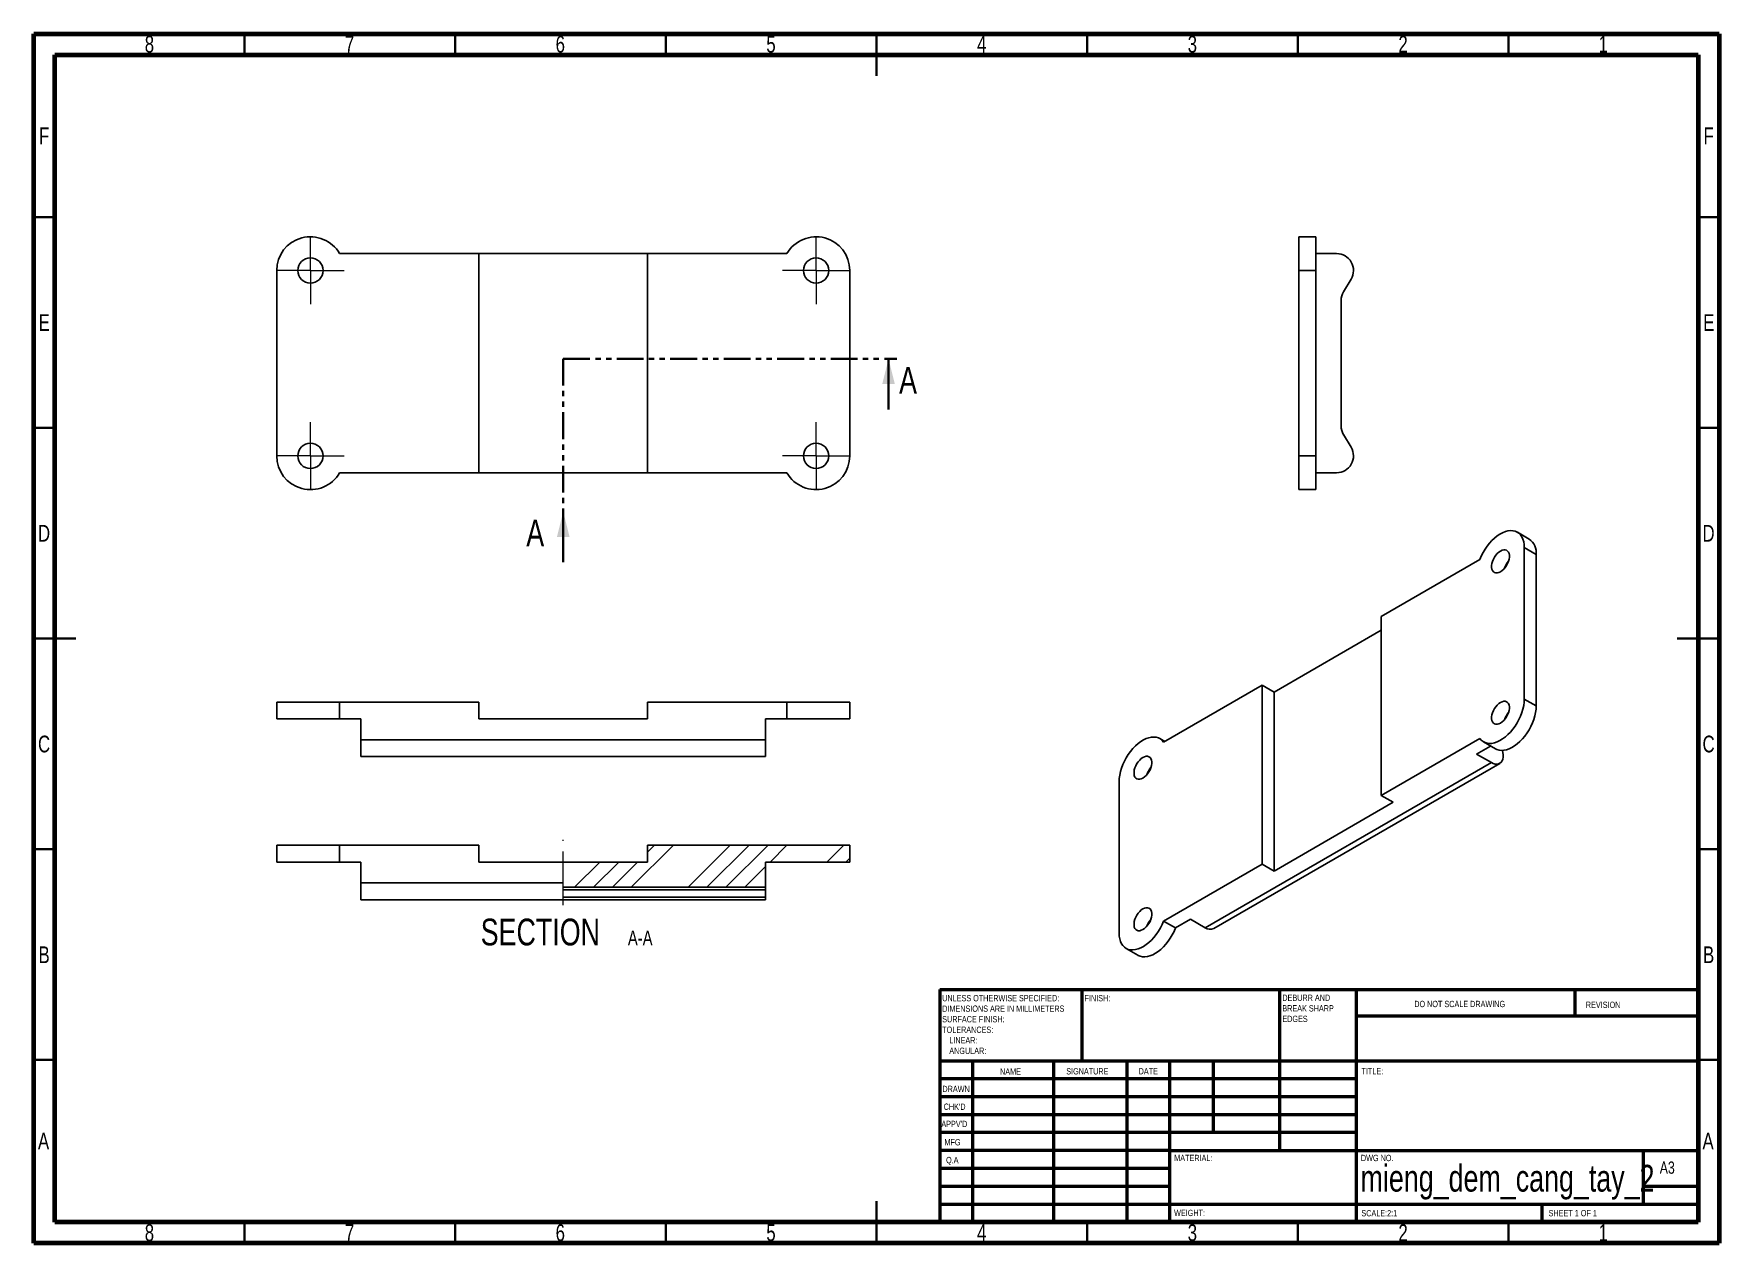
# Model space of a CAD drawing. Header units: millimetres. Extents: x 15 to 415, y 5 to 292.
import ezdxf

# ---------------------------------------------------------------- set-up
doc = ezdxf.new("R2010")
doc.units = ezdxf.units.MM
doc.linetypes.add('CENTERX2', pattern=[20.32, 12.7, -2.54, 2.54, -2.54])
doc.linetypes.add('PHANTOM', pattern=[12.7, 6.35, -1.27, 1.27, -1.27, 1.27, -1.27])
doc.styles.add('SLDTEXTSTYLE0', font='TXT', dxfattribs={"width": 0.75})
doc.styles.add('SLDTEXTSTYLE1', font='TXT', dxfattribs={"width": 0.686449})
doc.styles.add('SLDTEXTSTYLE2', font='TXT', dxfattribs={"width": 0.6875})

# ---------------------------------------------------------------- blocks, each defined once
blk = doc.blocks.new('SW_NOTE_0')
at = {"color": 0, "linetype": 'Continuous', "lineweight": 0, "char_height": 1.5, "attachment_point": 1, "style": 'SLDTEXTSTYLE0'}
for s, insert in [('UNLESS OTHERWISE SPECIFIED:', (0, 1.93)), ('SURFACE FINISH:', (0, -3.07)), ('DIMENSIONS ARE IN MILLIMETERS', (0, -0.57)), ('TOLERANCES:', (0, -5.57)), ('ANGULAR:', (1.69, -10.57)), ('LINEAR:', (1.69, -8.07))]:
    blk.add_mtext(s, dxfattribs=dict(at, insert=insert))
blk = doc.blocks.new('SW_NOTE_0_1')
at = {"color": 0, "linetype": 'Continuous', "lineweight": 0, "char_height": 1.5, "attachment_point": 1, "style": 'SLDTEXTSTYLE0'}
for s, insert in [('DEBURR AND', (0, 1.93)), ('BREAK SHARP', (0, -0.57)), ('EDGES', (0, -3.07))]:
    blk.add_mtext(s, dxfattribs=dict(at, insert=insert))
blk = doc.blocks.new('SW_CENTERMARKSYMBOL_0')
at = {"color": 0, "linetype": 'Continuous', "lineweight": 18}
for p, q in [((0, 5), (0, 8)), ((0, 0), (0, 5)), ((-5, 0), (-8, 0)), ((0, 0), (-5, 0)), ((0, 0), (0, -5)), ((0, 0), (5, 0)), ((5, 0), (8, 0)), ((0, -5), (0, -8))]:
    blk.add_line(p, q, dxfattribs=at)
blk = doc.blocks.new('SW_CENTERMARKSYMBOL_1')
at = {"color": 0, "linetype": 'Continuous', "lineweight": 18}
for p, q in [((0, 5), (0, 8)), ((0, 0), (0, 5)), ((-5, 0), (-8, 0)), ((0, 0), (-5, 0)), ((0, 0), (0, -5)), ((0, 0), (5, 0)), ((5, 0), (8, 0)), ((0, -5), (0, -8))]:
    blk.add_line(p, q, dxfattribs=at)
blk = doc.blocks.new('SW_CENTERMARKSYMBOL_2')
at = {"color": 0, "linetype": 'Continuous', "lineweight": 18}
for p, q in [((0, 5), (0, 8)), ((0, 0), (0, 5)), ((-5, 0), (-8, 0)), ((0, 0), (-5, 0)), ((0, 0), (0, -5)), ((0, 0), (5, 0)), ((5, 0), (8, 0)), ((0, -5), (0, -8))]:
    blk.add_line(p, q, dxfattribs=at)
blk = doc.blocks.new('SW_CENTERMARKSYMBOL_3')
at = {"color": 0, "linetype": 'Continuous', "lineweight": 18}
for p, q in [((0, 5), (0, 8)), ((0, 0), (0, 5)), ((-5, 0), (-8, 0)), ((0, 0), (-5, 0)), ((0, 0), (0, -5)), ((0, 0), (5, 0)), ((5, 0), (8, 0)), ((0, -5), (0, -8))]:
    blk.add_line(p, q, dxfattribs=at)
blk = doc.blocks.new('SW_NOTE_0_2')
at = {"color": 0, "linetype": 'Continuous', "lineweight": 0, "attachment_point": 2, "style": 'SLDTEXTSTYLE0'}
for s, insert, char_height in [('SECTION', (17.36, 8.19), 6.35), ('A-A', (41.06, 5.35), 3.5)]:
    blk.add_mtext(s, dxfattribs=dict(at, insert=insert, char_height=char_height))

msp = doc.modelspace()

# ---------------------------------------------------------------- hatches: boundary and pattern name
at = {"linetype": 'Continuous', "lineweight": 18}
h = msp.add_hatch(dxfattribs=at)
h.set_pattern_fill('ANSI34', angle=3e-322, style=0)
h.paths.add_polyline_path([(140.66, 89.46), (188.66, 89.46), (188.66, 95.46), (208.66, 95.46), (208.66, 99.46), (160.66, 99.46), (160.66, 95.46), (140.66, 95.46)], flags=0)

# ---------------------------------------------------------------- linework, layer by layer
at = {"color": 7, "linetype": 'Continuous', "lineweight": 70}
for p, q in [((15, 5), (15, 292)), ((15, 292), (415, 292)), ((415, 292), (415, 5)), ((20, 10), (20, 287)), ((20, 287), (410, 287)), ((410, 287), (410, 10)), ((410, 10), (20, 10)), ((415, 5), (15, 5))]:
    msp.add_line(p, q, dxfattribs=at)
at = {"color": 7, "linetype": 'Continuous', "lineweight": 35}
for p, q in [((65, 287), (65, 292)), ((115, 287), (115, 292)), ((165, 287), (165, 292)), ((215, 292), (215, 282)), ((215, 287), (215, 292)), ((265, 287), (265, 292)), ((315, 287), (315, 292)), ((365, 287), (365, 292)), ((20, 248.5), (15, 248.5)), ((410, 248.5), (415, 248.5)), ((217.86, 202.87), (217.86, 214.87)), ((20, 198.5), (15, 198.5)), ((410, 198.5), (415, 198.5)), ((140.66, 166.62), (140.66, 178.62)), ((15, 148.5), (25, 148.5)), ((20, 148.5), (15, 148.5)), ((415, 148.5), (405, 148.5)), ((410, 148.5), (415, 148.5)), ((20, 98.5), (15, 98.5)), ((410, 98.5), (415, 98.5)), ((20, 48.5), (15, 48.5)), ((410, 48.5), (415, 48.5)), ((215, 5), (215, 15)), ((65, 10), (65, 5)), ((115, 10), (115, 5)), ((165, 10), (165, 5)), ((215, 10), (215, 5)), ((265, 10), (265, 5)), ((315, 10), (315, 5)), ((365, 10), (365, 5))]:
    msp.add_line(p, q, dxfattribs=at)
at = {"color": 7, "linetype": 'Continuous', "lineweight": 25}
for p, q in [((319.25, 243.82), (315.25, 243.82)), ((315.25, 243.82), (315.25, 235.82)), ((319.25, 243.82), (319.25, 235.82)), ((120.66, 239.82), (87.58, 239.82)), ((120.66, 239.82), (120.66, 187.82)), ((120.66, 239.82), (160.66, 239.82)), ((160.66, 239.82), (160.66, 187.82)), ((193.73, 239.82), (160.66, 239.82)), ((324.19, 239.82), (319.25, 239.82)), ((72.66, 191.82), (72.66, 235.82)), ((208.66, 191.82), (208.66, 235.82)), ((319.25, 235.82), (315.25, 235.82)), ((315.25, 191.82), (315.25, 235.82)), ((319.25, 235.82), (319.25, 191.82)), ((327.62, 233.76), (325.82, 230.77)), ((325.25, 198.92), (325.25, 228.71)), ((327.62, 193.87), (325.82, 196.87)), ((315.25, 191.82), (315.25, 183.82)), ((315.25, 191.82), (319.25, 191.82)), ((319.25, 191.82), (319.25, 183.82)), ((87.58, 187.82), (120.66, 187.82)), ((120.66, 187.82), (160.66, 187.82)), ((160.66, 187.82), (193.73, 187.82)), ((324.19, 187.82), (319.25, 187.82)), ((315.25, 183.82), (319.25, 183.82)), ((369.9, 172.1), (367.08, 173.73)), ((368.73, 134.14), (368.73, 170.07)), ((371.56, 168.44), (368.73, 170.07)), ((371.56, 168.44), (371.56, 132.51)), ((358.18, 167.24), (334.79, 153.74)), ((334.79, 153.74), (334.79, 111.28)), ((309.34, 135.78), (334.79, 150.48)), ((306.51, 137.41), (283.12, 123.91)), ((306.51, 137.41), (306.51, 94.95)), ((306.51, 137.41), (309.34, 135.78)), ((72.66, 129.43), (72.66, 133.43)), ((72.66, 133.43), (87.58, 133.43)), ((87.58, 129.43), (87.58, 133.43)), ((87.58, 133.43), (120.66, 133.43)), ((120.66, 133.43), (120.66, 129.43)), ((160.66, 133.43), (160.66, 129.43)), ((160.66, 133.43), (193.73, 133.43)), ((193.73, 129.43), (193.73, 133.43)), ((208.66, 133.43), (193.73, 133.43)), ((208.66, 133.43), (208.66, 129.43)), ((309.34, 135.78), (309.34, 93.32)), ((368.73, 134.14), (371.56, 132.51)), ((72.66, 129.43), (87.58, 129.43)), ((87.58, 129.43), (92.66, 129.43)), ((92.66, 124.49), (92.66, 129.43)), ((120.66, 129.43), (160.66, 129.43)), ((188.66, 124.49), (188.66, 129.43)), ((193.73, 129.43), (188.66, 129.43)), ((208.66, 129.43), (193.73, 129.43)), ((92.66, 124.49), (188.66, 124.49)), ((92.66, 120.49), (92.66, 124.49)), ((188.66, 124.49), (188.66, 120.49)), ((283.39, 124.07), (282.22, 124.75)), ((334.79, 111.28), (358.18, 124.78)), ((92.66, 120.49), (188.66, 120.49)), ((360.73, 122.99), (357.42, 121.08)), ((360.91, 119.06), (357.42, 121.08)), ((359.08, 123.95), (361.9, 122.32)), ((293.03, 79.88), (360.91, 119.06)), ((295.03, 79.68), (362.91, 118.87)), ((272.57, 78.63), (272.57, 114.55)), ((309.34, 93.32), (337.62, 109.65)), ((334.79, 111.28), (337.62, 109.65)), ((72.66, 95.46), (72.66, 99.46)), ((72.66, 99.46), (87.58, 99.46)), ((87.58, 95.46), (87.58, 99.46)), ((87.58, 99.46), (120.66, 99.46)), ((120.66, 99.46), (120.66, 95.46)), ((160.66, 95.46), (160.66, 99.46)), ((160.66, 99.46), (208.66, 99.46)), ((208.66, 99.46), (208.66, 95.46)), ((72.66, 95.46), (87.58, 95.46)), ((87.58, 95.46), (92.66, 95.46)), ((92.66, 90.52), (92.66, 95.46)), ((120.66, 95.46), (140.66, 95.46)), ((160.66, 95.46), (140.66, 95.46)), ((188.66, 95.46), (188.66, 89.46)), ((208.66, 95.46), (188.66, 95.46)), ((283.12, 81.45), (306.51, 94.95)), ((306.51, 94.95), (309.34, 93.32)), ((92.66, 90.52), (140.66, 90.52)), ((92.66, 86.52), (92.66, 90.52)), ((188.66, 89.46), (140.66, 89.46)), ((188.66, 89.46), (188.66, 88.89)), ((188.66, 87.09), (188.66, 88.89)), ((92.66, 86.52), (140.66, 86.52)), ((140.66, 86.52), (188.66, 86.52)), ((188.66, 87.09), (188.66, 86.52)), ((285.95, 79.82), (283.12, 81.45)), ((285.95, 79.82), (289.54, 81.89)), ((293.03, 79.88), (289.54, 81.89)), ((274.22, 74.96), (277.05, 73.33))]:
    msp.add_line(p, q, dxfattribs=at)
at = {"color": 7, "linetype": 'PHANTOM', "lineweight": 35}
for q in [(219.86, 214.87), (140.66, 176.62)]:
    msp.add_line((140.66, 214.87), q, dxfattribs=at)
at = {"color": 7, "linetype": 'CENTERX2', "lineweight": 18}
msp.add_line((140.66, 85.23), (140.66, 100.75), dxfattribs=at)
at = {"color": 8, "linetype": 'Continuous', "lineweight": 25}
for p, q in [((188.66, 88.89), (140.66, 88.89)), ((140.66, 87.09), (188.66, 87.09))]:
    msp.add_line(p, q, dxfattribs=at)
at = {"color": 7, "linetype": 'Continuous', "lineweight": 50}
for p, q in [((230, 65.25), (410, 65.25)), ((230, 65.25), (230, 10)), ((263.8, 48.25), (263.8, 65.25)), ((310.6, 65.25), (310.6, 27)), ((328.8, 65.25), (328.8, 10)), ((380.8, 58.88), (380.8, 65.25)), ((410, 58.88), (328.8, 58.88)), ((410, 48.25), (230, 48.25)), ((237.8, 48.25), (237.8, 10)), ((256.99, 48.25), (256.99, 10)), ((274.4, 48.25), (274.4, 10)), ((284.6, 10), (284.6, 48.25)), ((295, 31.25), (295, 48.25)), ((328.8, 44), (230, 44)), ((328.8, 39.75), (230, 39.75)), ((328.8, 35.5), (230, 35.5)), ((328.8, 31.25), (230, 31.25)), ((284.6, 27), (230, 27)), ((284.6, 27), (410, 27)), ((397, 14.25), (397, 27)), ((284.6, 22.75), (230, 22.75)), ((284.6, 18.5), (230, 18.5)), ((410, 18.5), (397, 18.5)), ((230, 14.25), (410, 14.25)), ((373, 10), (373, 14.25))]:
    msp.add_line(p, q, dxfattribs=at)
at = {"color": 7, "linetype": 'Continuous', "lineweight": 25, "flags": 128}
for points in [[(358.18, 167.24), (358.53, 168.07), (358.94, 168.88), (359.41, 169.66), (359.92, 170.4), (360.47, 171.1), (361.06, 171.74), (361.67, 172.32), (362.31, 172.83), (362.95, 173.26), (363.59, 173.61), (364.23, 173.86), (364.85, 174.03), (365.45, 174.1), (366.01, 174.08), (366.54, 173.97), (367.03, 173.76), (367.46, 173.46), (367.84, 173.08), (368.16, 172.61), (368.41, 172.07), (368.59, 171.46), (368.7, 170.79), (368.73, 170.07)], [(363.08, 164.35), (362.69, 164.17), (362.31, 164.08), (361.96, 164.08), (361.65, 164.17), (361.38, 164.35), (361.18, 164.62), (361.04, 164.96), (360.96, 165.36), (360.96, 165.81), (361.04, 166.3), (361.18, 166.8), (361.38, 167.3), (361.65, 167.79), (361.96, 168.24), (362.31, 168.65), (362.69, 168.99), (363.08, 169.25), (363.47, 169.44), (363.84, 169.53), (364.19, 169.53), (364.5, 169.44), (364.77, 169.26), (364.97, 168.99), (365.12, 168.65), (365.19, 168.25), (365.19, 167.8), (365.12, 167.31), (364.97, 166.81), (364.77, 166.31), (364.5, 165.82), (364.19, 165.37), (363.84, 164.96), (363.47, 164.62), (363.08, 164.35)], [(368.73, 134.14), (368.7, 133.38), (368.59, 132.58), (368.41, 131.77), (368.16, 130.94), (367.84, 130.11), (367.46, 129.29), (367.03, 128.49), (366.54, 127.72), (366.01, 126.99), (365.45, 126.31), (364.85, 125.7), (364.23, 125.15), (363.59, 124.67), (362.95, 124.27), (362.31, 123.96), (361.67, 123.74), (361.06, 123.61), (360.47, 123.57), (359.92, 123.63), (359.41, 123.79), (358.94, 124.03), (358.53, 124.36), (358.18, 124.78)], [(363.08, 128.43), (363.47, 128.69), (363.84, 129.03), (364.19, 129.44), (364.5, 129.89), (364.77, 130.38), (364.97, 130.88), (365.12, 131.38), (365.19, 131.87), (365.19, 132.32), (365.12, 132.72), (364.97, 133.06), (364.77, 133.33), (364.5, 133.51), (364.19, 133.6), (363.84, 133.6), (363.47, 133.51), (363.08, 133.33), (362.69, 133.06), (362.31, 132.72), (361.96, 132.31), (361.65, 131.86), (361.38, 131.38), (361.18, 130.87), (361.04, 130.37), (360.96, 129.88), (360.96, 129.43), (361.04, 129.03), (361.18, 128.69), (361.38, 128.42), (361.65, 128.24), (361.96, 128.15), (362.31, 128.15), (362.69, 128.24), (363.08, 128.43)], [(371.56, 132.51), (371.52, 131.75), (371.41, 130.95), (371.23, 130.13), (370.98, 129.3), (370.67, 128.47), (370.29, 127.65), (369.86, 126.86), (369.37, 126.09), (368.84, 125.36), (368.28, 124.68), (367.68, 124.06), (367.05, 123.51), (366.42, 123.04), (365.78, 122.64), (365.13, 122.33), (364.5, 122.11), (363.89, 121.98), (363.3, 121.94), (362.75, 122), (362.23, 122.15), (361.9, 122.32)], [(283.12, 123.91), (282.77, 124.33), (282.36, 124.67), (281.89, 124.91), (281.38, 125.06), (280.83, 125.12), (280.24, 125.09), (279.62, 124.96), (278.99, 124.74), (278.35, 124.42), (277.71, 124.03), (277.07, 123.55), (276.45, 123), (275.85, 122.38), (275.28, 121.7), (274.75, 120.98), (274.27, 120.21), (273.83, 119.41), (273.46, 118.59), (273.14, 117.76), (272.89, 116.93), (272.71, 116.11), (272.6, 115.32), (272.57, 114.55)], [(278.22, 115.37), (278.61, 115.64), (278.99, 115.98), (279.34, 116.38), (279.65, 116.83), (279.92, 117.32), (280.12, 117.82), (280.26, 118.33), (280.33, 118.81), (280.33, 119.27), (280.26, 119.67), (280.12, 120.01), (279.92, 120.27), (279.65, 120.46), (279.34, 120.55), (278.99, 120.55), (278.61, 120.45), (278.22, 120.27), (277.83, 120), (277.46, 119.66), (277.11, 119.26), (276.79, 118.81), (276.53, 118.32), (276.32, 117.82), (276.18, 117.31), (276.11, 116.83), (276.11, 116.37), (276.18, 115.97), (276.32, 115.63), (276.53, 115.37), (276.79, 115.18), (277.11, 115.09), (277.46, 115.09), (277.83, 115.19), (278.22, 115.37)], [(360.91, 119.06), (361.37, 118.84), (361.81, 118.71), (362.23, 118.68), (362.62, 118.74), (362.96, 118.9), (363.25, 119.15), (363.47, 119.48), (363.63, 119.88), (363.72, 120.35), (363.73, 120.87), (363.67, 121.43), (363.56, 121.95)], [(278.22, 79.44), (277.83, 79.26), (277.46, 79.17), (277.11, 79.16), (276.79, 79.26), (276.53, 79.44), (276.32, 79.7), (276.18, 80.04), (276.11, 80.45), (276.11, 80.9), (276.18, 81.38), (276.32, 81.89), (276.53, 82.39), (276.79, 82.88), (277.11, 83.33), (277.46, 83.73), (277.83, 84.08), (278.22, 84.34), (278.61, 84.53), (278.99, 84.62), (279.34, 84.62), (279.65, 84.53), (279.92, 84.35), (280.12, 84.08), (280.26, 83.74), (280.33, 83.34), (280.33, 82.89), (280.26, 82.4), (280.12, 81.9), (279.92, 81.39), (279.65, 80.91), (279.34, 80.45), (278.99, 80.05), (278.61, 79.71), (278.22, 79.44)], [(272.57, 78.63), (272.6, 77.91), (272.71, 77.24), (272.89, 76.63), (273.14, 76.09), (273.46, 75.62), (273.83, 75.24), (274.27, 74.94), (274.75, 74.73), (275.28, 74.61), (275.85, 74.59), (276.45, 74.67), (277.07, 74.83), (277.71, 75.09), (278.35, 75.44), (278.99, 75.87), (279.62, 76.37), (280.24, 76.95), (280.83, 77.59), (281.38, 78.29), (281.89, 79.04), (282.36, 79.82), (282.77, 80.63), (283.12, 81.45)], [(277.05, 73.33), (277.1, 73.31), (277.58, 73.1), (278.11, 72.98), (278.68, 72.96), (279.28, 73.03), (279.9, 73.2), (280.54, 73.46), (281.18, 73.8), (281.82, 74.23), (282.45, 74.74), (283.07, 75.32), (283.65, 75.96), (284.21, 76.66), (284.72, 77.41), (285.19, 78.19), (285.6, 79), (285.95, 79.82)]]:
    msp.add_lwpolyline(points, dxfattribs=at)
at = {"color": 7, "linetype": 'Continuous', "lineweight": 25}
for centre in [(80.66, 235.82), (200.66, 235.82), (80.66, 191.82), (200.66, 191.82)]:
    msp.add_circle(centre, 3, dxfattribs=at)
for centre, radius, start, end in [((80.66, 235.82), 8, 30, 180), ((200.66, 235.82), 8, 0, 150), ((324.19, 235.82), 4, 329.0362, 90), ((329.25, 228.71), 4, 149.0362, 180), ((329.25, 198.92), 4, 180, 210.9638), ((324.19, 191.82), 4, 270, 30.9638), ((80.66, 191.82), 8, 180, 330), ((200.66, 191.82), 8, 210, 0), ((367.45, 168.78), 4.13, 355.2112, 53.4766), ((368.77, 163.51), 5.05, 138.5669, 161.4385), ((368.78, 127.58), 5.05, 138.5779, 161.4275), ((283.92, 114.53), 5.05, 138.5669, 161.4385), ((283.93, 78.6), 5.05, 138.5779, 161.4275), ((294.2, 81.54), 2.03, 234.7101, 293.9795)]:
    msp.add_arc(centre, radius, start, end, dxfattribs=at)
at = {"color": 7, "linetype": 'Continuous', "lineweight": 35}
for points in [[(217.86, 214.87), (216.36, 208.87), (219.36, 208.87)], [(140.66, 178.62), (139.16, 172.62), (142.16, 172.62)]]:
    msp.add_solid(points, dxfattribs=at)

# ---------------------------------------------------------------- block references
at = {"color": 7, "linetype": 'Continuous', "lineweight": 0}
for name, p in [('SW_CENTERMARKSYMBOL_2', (80.66, 235.82)), ('SW_CENTERMARKSYMBOL_1', (200.66, 235.82)), ('SW_CENTERMARKSYMBOL_3', (80.66, 191.82)), ('SW_CENTERMARKSYMBOL_0', (200.66, 191.82)), ('SW_NOTE_0_2', (117.87, 73.84)), ('SW_NOTE_0_1', (311.31, 62.07)), ('SW_NOTE_0', (230.59, 61.99))]:
    msp.add_blockref(name, p, dxfattribs=at)

# ---------------------------------------------------------------- texts
for s, insert, char_height, attachment_point, style in [('8', (42.46, 291.5), 3.97, 2, 'SLDTEXTSTYLE0'), ('7', (89.96, 291.5), 3.97, 2, 'SLDTEXTSTYLE0'), ('6', (139.96, 291.5), 3.97, 2, 'SLDTEXTSTYLE0'), ('5', (189.96, 291.5), 3.97, 2, 'SLDTEXTSTYLE0'), ('4', (239.96, 291.5), 3.97, 2, 'SLDTEXTSTYLE0'), ('3', (289.96, 291.5), 3.97, 2, 'SLDTEXTSTYLE0'), ('2', (339.96, 291.5), 3.97, 2, 'SLDTEXTSTYLE0'), ('1', (387.46, 291.5), 3.97, 2, 'SLDTEXTSTYLE0'), ('F', (17.46, 269.75), 3.97, 2, 'SLDTEXTSTYLE0'), ('F', (412.46, 269.75), 3.97, 2, 'SLDTEXTSTYLE0'), ('E', (17.51, 225.45), 3.97, 2, 'SLDTEXTSTYLE0'), ('E', (412.51, 225.45), 3.97, 2, 'SLDTEXTSTYLE0'), ('D', (17.45, 175.45), 3.97, 2, 'SLDTEXTSTYLE0'), ('D', (412.45, 175.45), 3.97, 2, 'SLDTEXTSTYLE0'), ('C', (17.46, 125.45), 3.97, 2, 'SLDTEXTSTYLE0'), ('C', (412.46, 125.45), 3.97, 2, 'SLDTEXTSTYLE0'), ('B', (17.47, 75.45), 3.97, 2, 'SLDTEXTSTYLE0'), ('B', (412.47, 75.45), 3.97, 2, 'SLDTEXTSTYLE0'), ('FINISH:', (264.37, 63.92), 1.5, 1, 'SLDTEXTSTYLE0'), ('DO NOT SCALE DRAWING', (342.61, 62.53), 1.5, 1, 'SLDTEXTSTYLE0'), ('REVISION', (383.33, 62.33), 1.5, 1, 'SLDTEXTSTYLE0'), ('NAME', (244.32, 46.5), 1.5, 1, 'SLDTEXTSTYLE0'), ('SIGNATURE', (260.03, 46.56), 1.5, 1, 'SLDTEXTSTYLE0'), ('DATE', (277.21, 46.58), 1.5, 1, 'SLDTEXTSTYLE0'), ('TITLE:', (330.09, 46.58), 1.5, 1, 'SLDTEXTSTYLE0'), ('DRAWN', (230.64, 42.38), 1.5, 1, 'SLDTEXTSTYLE1'), ("CHK'D", (230.94, 38.16), 1.5, 1, 'SLDTEXTSTYLE0'), ("APPV'D", (230.4, 34.07), 1.5, 1, 'SLDTEXTSTYLE0'), ('A', (17.34, 31.25), 3.97, 2, 'SLDTEXTSTYLE0'), ('MFG', (231.12, 29.72), 1.5, 1, 'SLDTEXTSTYLE0'), ('A', (412.34, 31.25), 3.97, 2, 'SLDTEXTSTYLE0'), ('Q.A', (231.51, 25.5), 1.5, 1, 'SLDTEXTSTYLE0'), ('MATERIAL:', (285.65, 25.99), 1.5, 1, 'SLDTEXTSTYLE0'), ('DWG NO.', (329.95, 25.99), 1.5, 1, 'SLDTEXTSTYLE0'), ('A3', (400.87, 24.41), 2.91, 1, 'SLDTEXTSTYLE0'), ('mieng_dem_cang_tay_2', (364.75, 23.61), 6.35, 2, 'SLDTEXTSTYLE0'), ('WEIGHT:', (285.62, 12.95), 1.499, 1, 'SLDTEXTSTYLE0'), ('SCALE:2:1', (330.07, 12.9), 1.5, 1, 'SLDTEXTSTYLE0'), ('SHEET 1 OF 1', (374.48, 12.9), 1.5, 1, 'SLDTEXTSTYLE2'), ('8', (42.46, 9.5), 3.97, 2, 'SLDTEXTSTYLE0'), ('7', (89.96, 9.5), 3.97, 2, 'SLDTEXTSTYLE0'), ('6', (139.96, 9.5), 3.97, 2, 'SLDTEXTSTYLE0'), ('5', (189.96, 9.5), 3.97, 2, 'SLDTEXTSTYLE0'), ('4', (239.96, 9.5), 3.97, 2, 'SLDTEXTSTYLE0'), ('3', (289.96, 9.5), 3.97, 2, 'SLDTEXTSTYLE0'), ('2', (339.96, 9.5), 3.97, 2, 'SLDTEXTSTYLE0'), ('1', (387.46, 9.5), 3.97, 2, 'SLDTEXTSTYLE0')]:
    msp.add_mtext(s, dxfattribs=dict(at, insert=insert, char_height=char_height, attachment_point=attachment_point, style=style))
at = {"color": 7, "linetype": 'Continuous', "char_height": 6.35, "attachment_point": 1, "style": 'SLDTEXTSTYLE0'}
for insert in [(220.36, 212.95), (131.89, 176.7)]:
    msp.add_mtext('A', dxfattribs=dict(at, insert=insert))

doc.saveas('drawing.dxf')
